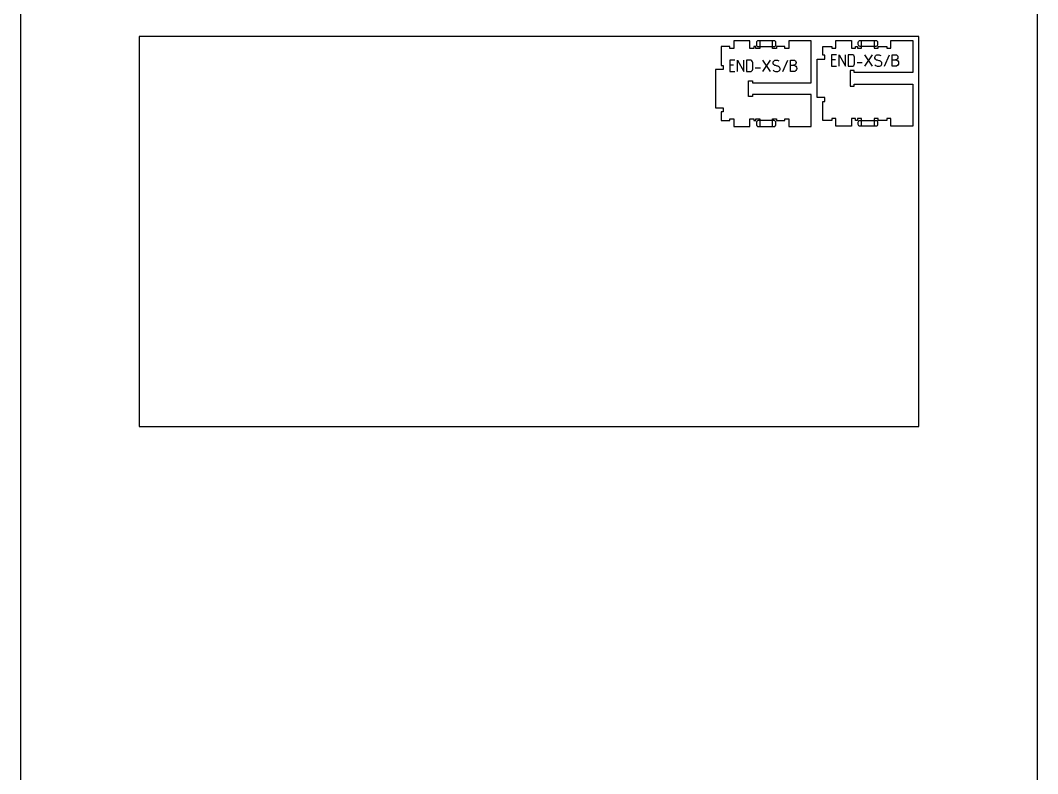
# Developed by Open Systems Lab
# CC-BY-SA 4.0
# Model space of a CAD drawing. Extents: x 0 to 12757, y 0 to 27326.
# Drawn here: x 0 to 3183, y 5593 to 7949 of the extents above; entities that cross this region are included whole.
import ezdxf

# ---------------------------------------------------------------- set-up
doc = ezdxf.new("R2010")
doc.units = 0
for name, color, linetype in [('0_SHEET_SPRUCEPLY_2440X122', 1, 'CONTINUOUS'), ('1_ANYTOOL_1MMDEEP_LABELS_S', 2, 'CONTINUOUS'), ('4_ANYTOOL_CUTTHROUGH_OUTSI', 5, 'CONTINUOUS'), ('5_ANYTOOL_HALF_MILL_9MM_IN', 70, 'CONTINUOUS'), ('DONOTCUT', 7, 'CONTINUOUS')]:
    doc.layers.add(name, color=color, linetype=linetype)

msp = doc.modelspace()

# ---------------------------------------------------------------- linework, layer by layer
at = {"layer": '0_SHEET_SPRUCEPLY_2440X122'}
msp.add_lwpolyline([(371.7, 7898.9), (371.7, 6678.9), (2811.7, 6678.9), (2811.7, 7898.9)], close=True, dxfattribs=at)
at = {"layer": '1_ANYTOOL_1MMDEEP_LABELS_S', "color": 2}
for points in [[(2554.3, 7841.4), (2538.3, 7841.4), (2538.3, 7805.4), (2554.3, 7805.4)], [(2562.3, 7805.4), (2562.3, 7841.4), (2582.3, 7805.4), (2582.3, 7841.4)], [(2666.3, 7805.4), (2642.3, 7841.4)], [(2642.3, 7805.4), (2666.3, 7841.4)], [(2704.3, 7805.4), (2720.3, 7841.4)], [(2235.8, 7824.7), (2219.8, 7824.7), (2219.8, 7788.7), (2235.8, 7788.7)], [(2231.8, 7808.7), (2219.8, 7808.7)], [(2243.8, 7788.7), (2243.8, 7824.7), (2263.8, 7788.7), (2263.8, 7824.7)], [(2299.8, 7800.7), (2315.8, 7800.7)], [(2323.8, 7788.7), (2347.8, 7824.7)], [(2347.8, 7788.7), (2323.8, 7824.7)], [(2385.8, 7788.7), (2401.8, 7824.7)], [(2550.3, 7825.4), (2538.3, 7825.4)], [(2618.3, 7817.4), (2634.3, 7817.4)]]:
    msp.add_lwpolyline(points, dxfattribs=at)
for points in [[(2602.3, 7841.4), (2590.3, 7841.4), (2590.3, 7805.4), (2602.3, 7805.4, 0.414214), (2610.3, 7813.4), (2610.3, 7833.4, 0.414214)], [(2283.8, 7824.7), (2271.8, 7824.7), (2271.8, 7788.7), (2283.8, 7788.7, 0.414214), (2291.8, 7796.7), (2291.8, 7816.7, 0.414214)]]:
    msp.add_lwpolyline(points, format="xyb", close=True, dxfattribs=at)
for points in [[(2674.3, 7809.4, 0.136555), (2683.6, 7805.6, 0.071716), (2688.7, 7805.7, 0.133522), (2693.3, 7807.8, 0.344001), (2695.4, 7817.2, 0.153745), (2691.9, 7820.9, 0.071568), (2687.2, 7822.7, -0.00912), (2682, 7824, -0.090615), (2677.4, 7826.2, -0.340346), (2674.6, 7835.6, -0.284273), (2682.3, 7841.4, -0.092596), (2687.4, 7841, -0.017533), (2692.3, 7839.4)], [(2728.3, 7825.4), (2738.3, 7825.4, -1), (2738.3, 7805.4), (2728.3, 7805.4), (2728.3, 7841.4), (2738.3, 7841.4, -1), (2738.3, 7825.4)], [(2355.8, 7792.7, 0.136555), (2365.1, 7788.8, 0.071716), (2370.3, 7788.9, 0.133522), (2374.9, 7791, 0.344001), (2376.9, 7800.4, 0.153745), (2373.4, 7804.1, 0.071568), (2368.7, 7806, -0.00912), (2363.6, 7807.3, -0.090615), (2359, 7809.4, -0.340346), (2356.2, 7818.8, -0.284273), (2363.9, 7824.7, -0.092596), (2368.9, 7824.2, -0.017533), (2373.8, 7822.7)], [(2409.8, 7808.7), (2419.8, 7808.7, -1), (2419.8, 7788.7), (2409.8, 7788.7), (2409.8, 7824.7), (2419.8, 7824.7, -1), (2419.8, 7808.7)]]:
    msp.add_lwpolyline(points, format="xyb", dxfattribs=at)
at = {"layer": '4_ANYTOOL_CUTTHROUGH_OUTSI', "color": 5}
for points in [[(2233.1, 7641.2), (2233.1, 7617.4), (2282.6, 7617.4), (2282.6, 7641.4), (2295.1, 7641.4), (2295.1, 7635.4), (2301.6, 7635.4), (2301.6, 7641.4), (2314.1, 7641.4), (2314.1, 7617.4), (2353.6, 7617.4), (2353.6, 7641.4), (2366.1, 7641.4), (2366.1, 7635.4), (2392.6, 7635.4), (2392.6, 7641.4), (2405.1, 7641.4), (2405.1, 7617.4), (2474.6, 7617.4), (2474.6, 7716.9), (2291.1, 7716.9), (2291.1, 7710.9), (2278.6, 7710.9), (2278.6, 7759.4), (2291.1, 7759.4), (2291.1, 7753.4), (2474.6, 7753.4), (2474.6, 7884.9), (2405.1, 7884.9), (2405.1, 7860.9), (2392.6, 7860.9), (2392.6, 7866.9), (2366.1, 7866.9), (2366.1, 7860.9), (2353.6, 7860.9), (2353.6, 7884.9), (2314.1, 7884.9), (2314.1, 7860.9), (2301.6, 7860.9), (2301.6, 7866.9), (2295.1, 7866.9), (2295.1, 7860.9), (2282.6, 7860.9), (2282.6, 7884.9), (2233.1, 7884.9), (2233.1, 7860.9), (2220.6, 7860.9), (2220.6, 7866.9), (2193.1, 7866.9), (2193.1, 7807.4), (2199.1, 7807.4), (2199.1, 7794.9), (2175.1, 7794.9), (2175.1, 7675.4), (2199.1, 7675.4), (2199.1, 7662.9), (2193.1, 7662.9), (2193.1, 7635.4), (2220.6, 7635.4), (2220.6, 7641.4), (2233.1, 7641.4)], [(2551.5, 7861.8), (2551.5, 7885.6), (2601, 7885.6), (2601, 7861.6), (2613.5, 7861.6), (2613.5, 7867.6), (2620, 7867.6), (2620, 7861.6), (2632.5, 7861.6), (2632.5, 7885.6), (2672, 7885.6), (2672, 7861.6), (2684.5, 7861.6), (2684.5, 7867.6), (2711, 7867.6), (2711, 7861.6), (2723.5, 7861.6), (2723.5, 7885.6), (2793, 7885.6), (2793, 7786.1), (2609.5, 7786.1), (2609.5, 7792.1), (2597, 7792.1), (2597, 7743.6), (2609.5, 7743.6), (2609.5, 7749.6), (2793, 7749.6), (2793, 7618.1), (2723.5, 7618.1), (2723.5, 7642.1), (2711, 7642.1), (2711, 7636.1), (2684.5, 7636.1), (2684.5, 7642.1), (2672, 7642.1), (2672, 7618.1), (2632.5, 7618.1), (2632.5, 7642.1), (2620, 7642.1), (2620, 7636.1), (2613.5, 7636.1), (2613.5, 7642.1), (2601, 7642.1), (2601, 7618.1), (2551.5, 7618.1), (2551.5, 7642.1), (2539, 7642.1), (2539, 7636.1), (2511.5, 7636.1), (2511.5, 7695.6), (2517.5, 7695.6), (2517.5, 7708.1), (2493.5, 7708.1), (2493.5, 7827.6), (2517.5, 7827.6), (2517.5, 7840.1), (2511.5, 7840.1), (2511.5, 7867.6), (2539, 7867.6), (2539, 7861.6), (2551.5, 7861.6)]]:
    msp.add_lwpolyline(points, close=True, dxfattribs=at)
at = {"layer": '5_ANYTOOL_HALF_MILL_9MM_IN', "color": 3}
for points in [[(2309.5, 7885.4, 0.414214), (2303.5, 7879.4), (2303.5, 7872.9, 0.414214), (2309.5, 7866.9), (2358.2, 7866.9, 0.414214), (2364.2, 7872.9), (2364.2, 7879.4, 0.414214), (2358.2, 7885.4)], [(2627.9, 7867.6, -0.414214), (2621.9, 7873.6), (2621.9, 7880.1, -0.414214), (2627.9, 7886.1), (2676.6, 7886.1, -0.414214), (2682.6, 7880.1), (2682.6, 7873.6, -0.414214), (2676.6, 7867.6)], [(2309.5, 7635.4, 0.414214), (2303.5, 7629.4), (2303.5, 7622.9, 0.414214), (2309.5, 7616.9), (2358.2, 7616.9, 0.414214), (2364.2, 7622.9), (2364.2, 7629.4, 0.414214), (2358.2, 7635.4)], [(2627.9, 7617.6, -0.414214), (2621.9, 7623.6), (2621.9, 7630.1, -0.414214), (2627.9, 7636.1), (2676.6, 7636.1, -0.414214), (2682.6, 7630.1), (2682.6, 7623.6, -0.414214), (2676.6, 7617.6)]]:
    msp.add_lwpolyline(points, format="xyb", close=True, dxfattribs=at)
at = {"layer": 'DONOTCUT'}
msp.add_lwpolyline([(0, 0), (3183.4, 0), (3183.4, 11186.9), (0, 11186.9)], close=True, dxfattribs=at)

doc.saveas('drawing.dxf')
